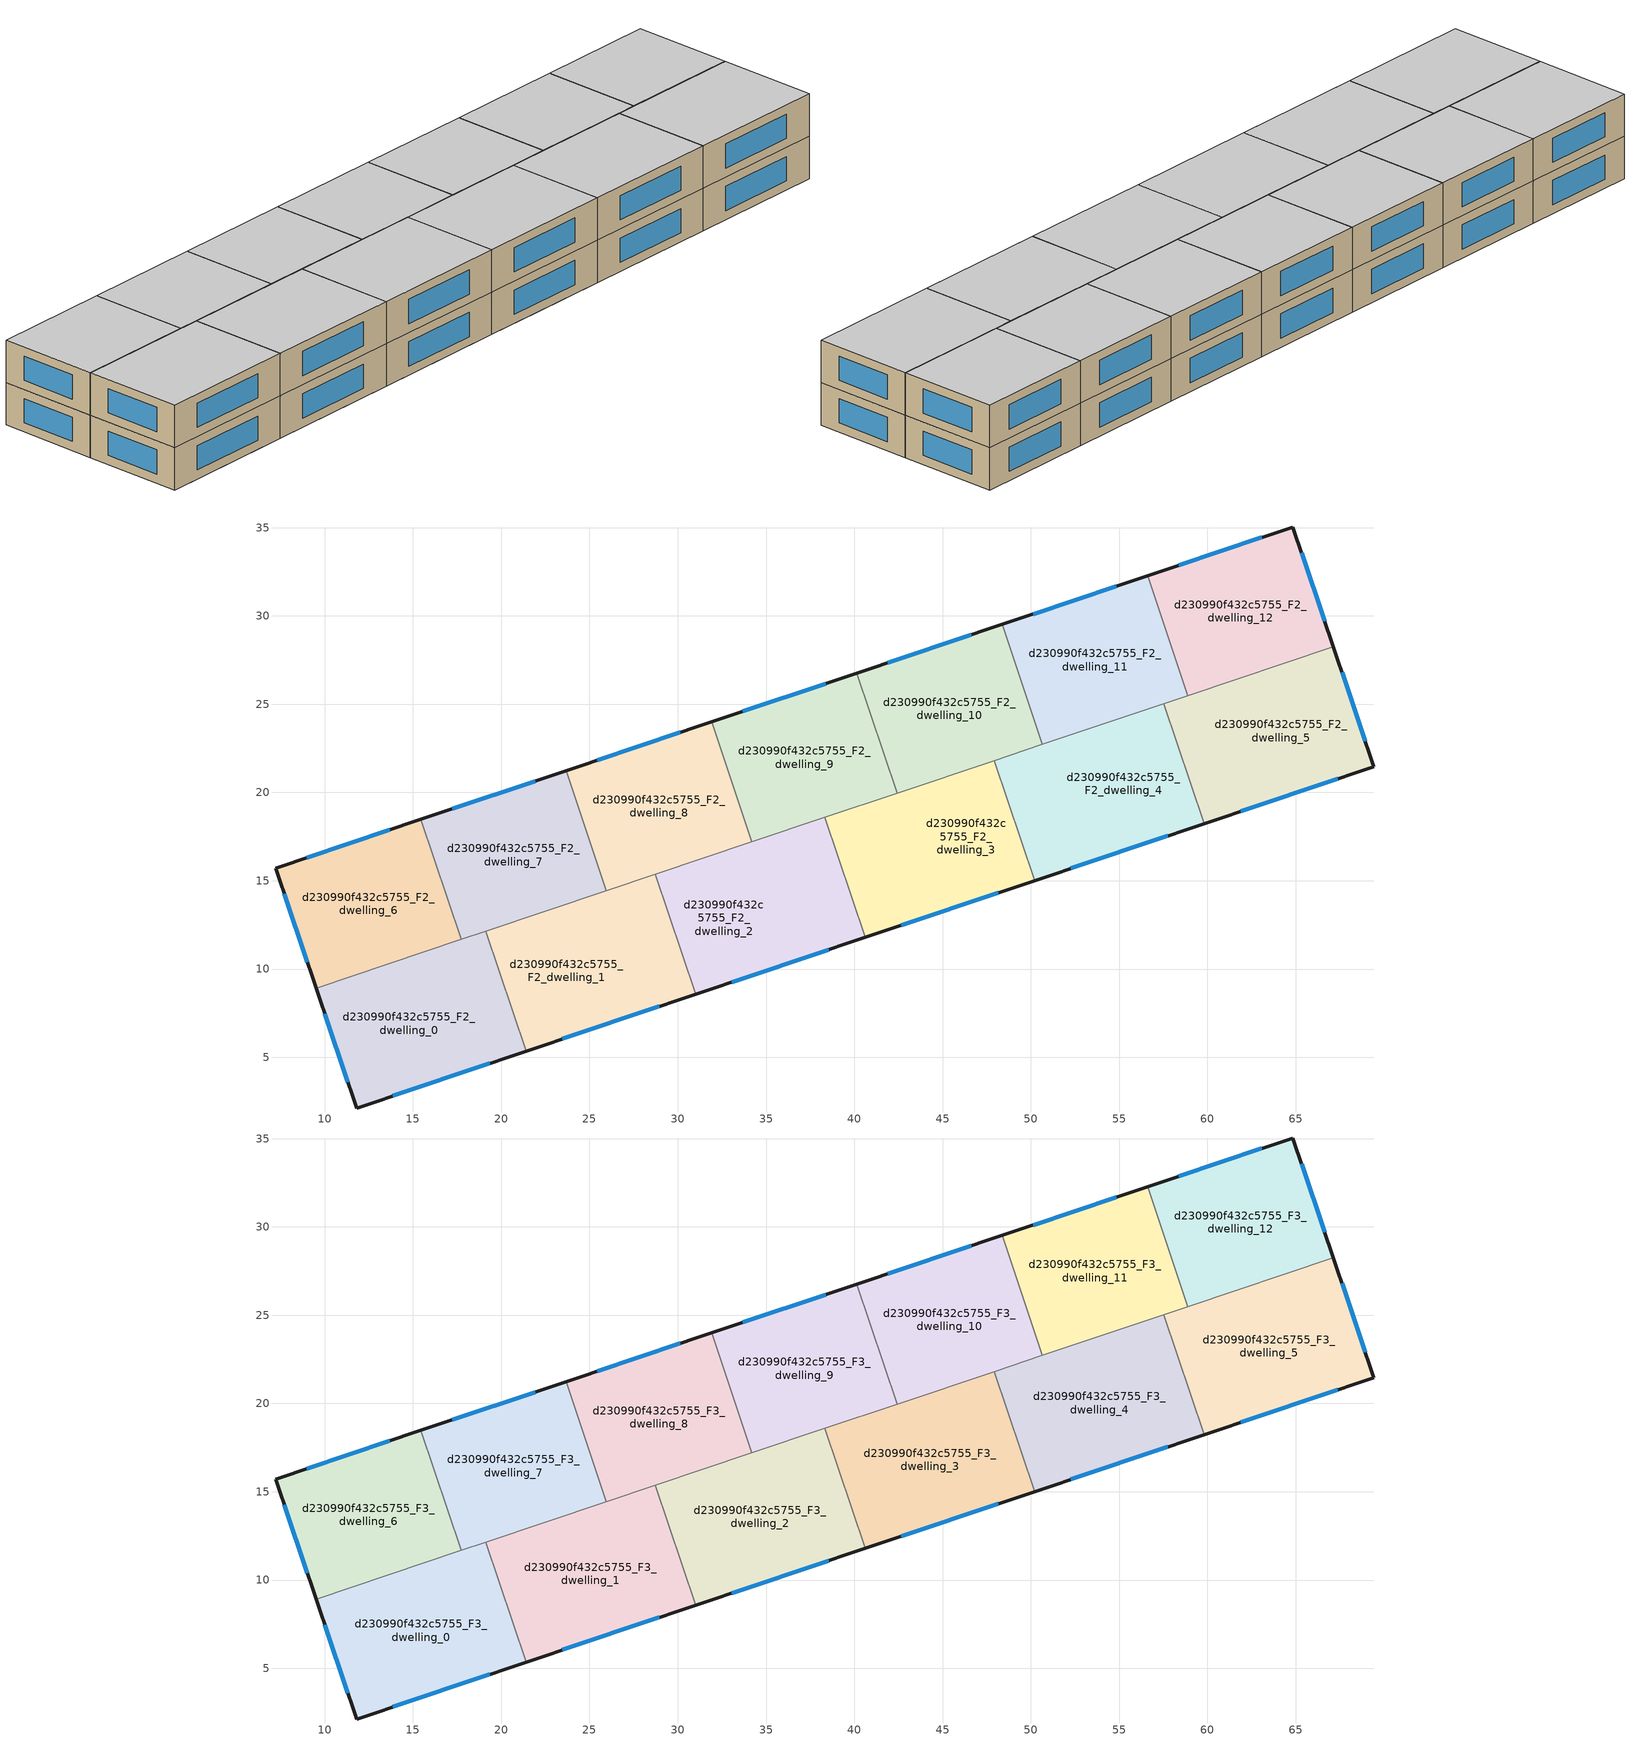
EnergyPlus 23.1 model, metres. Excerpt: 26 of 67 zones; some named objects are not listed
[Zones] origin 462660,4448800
d230990f432c5755_F2_dwelling_0
 floor to d230990f432c5755_F1_dwelling_0 (EU_floor_Construction): 17.76,11.68 20.04,4.89 11.81,2.13 9.52,8.92 z6
 floor to d230990f432c5755_F1_dwelling_1 (EU_floor_Construction): 19.13,12.14 21.41,5.35 20.04,4.89 17.76,11.68 z6
 wall outside (EU_wall_Construction): 9.52,8.92 11.81,2.13 21.41,5.35 z6:9
 wall to d230990f432c5755_F2_dwelling_1 (EU_wall_Construction): 21.41,5.35 19.13,12.14 z6:9
 wall to d230990f432c5755_F2_dwelling_6 (EU_wall_Construction): 17.74,11.68 9.52,8.92 z6:9
 wall to d230990f432c5755_F2_dwelling_7 (EU_wall_Construction): 19.13,12.14 17.74,11.68 z6:9
 window (EU_Window_Construction): 13.87,2.82 19.35,4.66 / 10.01,7.47 11.32,3.59 z6.64:8.36
d230990f432c5755_F2_dwelling_1
 floor to d230990f432c5755_F1_dwelling_1 (EU_floor_Construction): 25.99,14.45 28.27,7.65 21.41,5.35 19.13,12.14 25.97,14.44 z6
 floor to d230990f432c5755_F1_dwelling_2 (EU_floor_Construction): 28.73,15.37 31.01,8.57 28.27,7.65 25.99,14.45 z6
 wall outside (EU_wall_Construction): 21.41,5.35 31.01,8.57 z6:9
 wall to d230990f432c5755_F2_dwelling_2 (EU_wall_Construction): 31.01,8.57 28.73,15.37 z6:9
 wall to d230990f432c5755_F2_dwelling_7 (EU_wall_Construction): 25.96,14.44 19.13,12.14 z6:9
 wall to d230990f432c5755_F2_dwelling_8 (EU_wall_Construction): 28.73,15.37 25.96,14.44 z6:9
 window (EU_Window_Construction): 23.46,6.04 28.95,7.88 z6.64:8.36
d230990f432c5755_F2_dwelling_10
 floor to d230990f432c5755_F1_dwelling_11 (EU_floor_Construction): 48.38,29.52 50.66,22.72 42.42,19.96 40.14,26.76 z6
 wall outside (EU_wall_Construction): 48.38,29.52 40.14,26.76 z6:9
 wall to d230990f432c5755_F2_dwelling_11 (EU_wall_Construction): 50.66,22.72 48.38,29.52 z6:9
 wall to d230990f432c5755_F2_dwelling_9 (EU_wall_Construction): 40.14,26.76 42.42,19.96 z6:9
 wall to d230990f432c5755_F2_dwelling_3 (EU_wall_Construction): 42.42,19.96 47.94,21.81 z6:9
 wall to d230990f432c5755_F2_dwelling_4 (EU_wall_Construction): 47.94,21.81 50.65,22.72 z6:9
 window (EU_Window_Construction): 46.61,28.92 41.91,27.35 z6.64:8.36
d230990f432c5755_F2_dwelling_11
 floor to d230990f432c5755_F1_dwelling_12 (EU_floor_Construction): 56.61,32.28 58.89,25.48 50.66,22.72 48.38,29.52 z6
 wall outside (EU_wall_Construction): 56.61,32.28 48.38,29.52 z6:9
 wall to d230990f432c5755_F2_dwelling_12 (EU_wall_Construction): 58.89,25.48 56.61,32.28 z6:9
 wall to d230990f432c5755_F2_dwelling_4 (EU_wall_Construction): 50.66,22.72 57.54,25.03 z6:9
 wall to d230990f432c5755_F2_dwelling_5 (EU_wall_Construction): 57.54,25.03 58.89,25.48 z6:9
 window (EU_Window_Construction): 54.85,31.69 50.14,30.11 z6.64:8.36
d230990f432c5755_F2_dwelling_12
 floor to d230990f432c5755_F1_dwelling_13 (EU_floor_Construction): 64.84,35.04 67.13,28.25 58.89,25.48 56.61,32.28 z6
 wall outside (EU_wall_Construction): 67.13,28.25 64.84,35.04 56.61,32.28 z6:9
 wall to d230990f432c5755_F2_dwelling_5 (EU_wall_Construction): 58.89,25.48 67.13,28.25 z6:9
 window (EU_Window_Construction): 66.64,29.7 65.33,33.58 / 63.08,34.45 58.37,32.87 z6.64:8.36
d230990f432c5755_F2_dwelling_2
 floor to d230990f432c5755_F1_dwelling_2 (EU_floor_Construction): 34.22,17.21 36.5,10.41 31.01,8.57 28.73,15.37 z6
 floor to d230990f432c5755_F1_dwelling_3 (EU_floor_Construction): 38.33,18.59 40.61,11.79 36.5,10.41 34.22,17.21 z6
 wall outside (EU_wall_Construction): 31.01,8.57 40.61,11.79 z6:9
 wall to d230990f432c5755_F2_dwelling_3 (EU_wall_Construction): 40.61,11.79 38.33,18.59 z6:9
 wall to d230990f432c5755_F2_dwelling_8 (EU_wall_Construction): 34.19,17.2 28.73,15.37 z6:9
 wall to d230990f432c5755_F2_dwelling_9 (EU_wall_Construction): 38.33,18.59 34.19,17.2 z6:9
 window (EU_Window_Construction): 33.07,9.26 38.56,11.1 z6.64:8.36
d230990f432c5755_F2_dwelling_3
 floor to d230990f432c5755_F1_dwelling_3 (EU_floor_Construction): 42.45,19.97 44.73,13.17 40.61,11.79 38.33,18.59 z6
 floor to d230990f432c5755_F1_dwelling_4 (EU_floor_Construction): 47.94,21.81 50.22,15.01 44.73,13.17 42.45,19.97 z6
 wall outside (EU_wall_Construction): 40.61,11.79 50.22,15.01 z6:9
 wall to d230990f432c5755_F2_dwelling_4 (EU_wall_Construction): 50.22,15.01 47.94,21.81 z6:9
 wall to d230990f432c5755_F2_dwelling_9 (EU_wall_Construction): 42.42,19.96 38.33,18.59 z6:9
 window (EU_Window_Construction): 42.67,12.48 48.16,14.32 z6.64:8.36
d230990f432c5755_F2_dwelling_4
 floor to d230990f432c5755_F1_dwelling_5 (EU_floor_Construction): 57.54,25.03 59.82,18.24 52.96,15.94 50.68,22.73 z6
 floor to d230990f432c5755_F1_dwelling_4 (EU_floor_Construction): 50.68,22.73 52.96,15.94 50.22,15.01 47.94,21.81 z6
 wall outside (EU_wall_Construction): 50.22,15.01 59.82,18.24 z6:9
 wall to d230990f432c5755_F2_dwelling_5 (EU_wall_Construction): 59.82,18.24 57.54,25.03 z6:9
 window (EU_Window_Construction): 52.27,15.7 57.76,17.55 z6.64:8.36
d230990f432c5755_F2_dwelling_5
 floor to d230990f432c5755_F1_dwelling_5 (EU_floor_Construction): 58.91,25.49 61.19,18.7 59.82,18.24 57.54,25.03 z6
 floor to d230990f432c5755_F1_dwelling_6 (EU_floor_Construction): 67.13,28.25 69.43,21.46 61.19,18.7 58.91,25.49 z6
 wall outside (EU_wall_Construction): 59.82,18.24 69.43,21.46 67.13,28.25 z6:9
 window (EU_Window_Construction): 68.94,22.91 67.62,26.8 / 61.88,18.93 67.37,20.77 z6.64:8.36
d230990f432c5755_F2_dwelling_6
 floor to d230990f432c5755_F1_dwelling_7 (EU_floor_Construction): 15.46,18.48 17.74,11.68 9.52,8.92 7.22,15.72 z6
 wall outside (EU_wall_Construction): 15.46,18.48 7.22,15.72 9.52,8.92 z6:9
 wall to d230990f432c5755_F2_dwelling_7 (EU_wall_Construction): 17.74,11.68 15.46,18.48 z6:9
 window (EU_Window_Construction): 7.71,14.26 9.03,10.38 / 13.69,17.89 8.99,16.31 z6.64:8.36
d230990f432c5755_F2_dwelling_7
 floor to d230990f432c5755_F1_dwelling_8 (EU_floor_Construction): 23.68,21.24 25.96,14.44 17.74,11.68 15.46,18.48 z6
 wall outside (EU_wall_Construction): 23.68,21.24 15.46,18.48 z6:9
 wall to d230990f432c5755_F2_dwelling_8 (EU_wall_Construction): 25.96,14.44 23.68,21.24 z6:9
 window (EU_Window_Construction): 21.92,20.65 17.22,19.07 z6.64:8.36
d230990f432c5755_F2_dwelling_8
 floor to d230990f432c5755_F1_dwelling_9 (EU_floor_Construction): 31.91,24 34.19,17.2 25.96,14.44 23.68,21.24 z6
 wall outside (EU_wall_Construction): 31.91,24 23.68,21.24 z6:9
 wall to d230990f432c5755_F2_dwelling_9 (EU_wall_Construction): 34.19,17.2 31.91,24 z6:9
 window (EU_Window_Construction): 30.15,23.41 25.45,21.83 z6.64:8.36
d230990f432c5755_F2_dwelling_9
 floor to d230990f432c5755_F1_dwelling_10 (EU_floor_Construction): 40.14,26.76 42.42,19.96 34.19,17.2 31.91,24 z6
 wall outside (EU_wall_Construction): 40.14,26.76 31.91,24 z6:9
 window (EU_Window_Construction): 38.38,26.16 33.68,24.59 z6.64:8.36
d230990f432c5755_F3_dwelling_0
 floor to d230990f432c5755_F2_dwelling_0 (EU_floor_Construction): 19.13,12.14 21.41,5.35 11.81,2.13 9.52,8.92 z9
 wall outside (EU_wall_Construction): 9.52,8.92 11.81,2.13 21.41,5.35 z9:12
 wall to d230990f432c5755_F3_dwelling_1 (EU_wall_Construction): 21.41,5.35 19.13,12.14 z9:12
 wall to d230990f432c5755_F3_dwelling_6 (EU_wall_Construction): 17.74,11.68 9.52,8.92 z9:12
 wall to d230990f432c5755_F3_dwelling_7 (EU_wall_Construction): 19.13,12.14 17.74,11.68 z9:12
 window (EU_Window_Construction): 13.87,2.82 19.35,4.66 / 10.01,7.47 11.32,3.59 z9.64:11.36
 ceiling to d230990f432c5755_F4_dwelling_0 (EU_floor_Construction): 21.41,5.35 19.13,12.14 9.52,8.92 11.81,2.13 z12
d230990f432c5755_F3_dwelling_1
 floor to d230990f432c5755_F2_dwelling_1 (EU_floor_Construction): 28.73,15.37 31.01,8.57 21.41,5.35 19.13,12.14 z9
 wall outside (EU_wall_Construction): 21.41,5.35 31.01,8.57 z9:12
 wall to d230990f432c5755_F3_dwelling_2 (EU_wall_Construction): 31.01,8.57 28.73,15.37 z9:12
 wall to d230990f432c5755_F3_dwelling_7 (EU_wall_Construction): 25.96,14.44 19.13,12.14 z9:12
 wall to d230990f432c5755_F3_dwelling_8 (EU_wall_Construction): 28.73,15.37 25.96,14.44 z9:12
 window (EU_Window_Construction): 23.46,6.04 28.95,7.88 z9.64:11.36
 ceiling to d230990f432c5755_F4_dwelling_1 (EU_floor_Construction): 31.01,8.57 28.73,15.37 19.13,12.14 21.41,5.35 z12
d230990f432c5755_F3_dwelling_10
 floor to d230990f432c5755_F2_dwelling_10 (EU_floor_Construction): 48.38,29.52 50.66,22.72 42.42,19.96 40.14,26.76 z9
 wall outside (EU_wall_Construction): 48.38,29.52 40.14,26.76 z9:12
 wall to d230990f432c5755_F3_dwelling_11 (EU_wall_Construction): 50.66,22.72 48.38,29.52 z9:12
 wall to d230990f432c5755_F3_dwelling_9 (EU_wall_Construction): 40.14,26.76 42.42,19.96 z9:12
 wall to d230990f432c5755_F3_dwelling_3 (EU_wall_Construction): 42.42,19.96 47.94,21.81 z9:12
 wall to d230990f432c5755_F3_dwelling_4 (EU_wall_Construction): 47.94,21.81 50.65,22.72 z9:12
 window (EU_Window_Construction): 46.61,28.92 41.91,27.35 z9.64:11.36
 ceiling to d230990f432c5755_F4_dwelling_10 (EU_floor_Construction): 50.66,22.72 48.38,29.52 40.14,26.76 42.42,19.96 z12
d230990f432c5755_F3_dwelling_11
 floor to d230990f432c5755_F2_dwelling_11 (EU_floor_Construction): 56.61,32.28 58.89,25.48 50.66,22.72 48.38,29.52 z9
 wall outside (EU_wall_Construction): 56.61,32.28 48.38,29.52 z9:12
 wall to d230990f432c5755_F3_dwelling_12 (EU_wall_Construction): 58.89,25.48 56.61,32.28 z9:12
 wall to d230990f432c5755_F3_dwelling_4 (EU_wall_Construction): 50.66,22.72 57.54,25.03 z9:12
 wall to d230990f432c5755_F3_dwelling_5 (EU_wall_Construction): 57.54,25.03 58.89,25.48 z9:12
 window (EU_Window_Construction): 54.85,31.69 50.14,30.11 z9.64:11.36
 ceiling to d230990f432c5755_F4_dwelling_11 (EU_floor_Construction): 58.89,25.48 56.61,32.28 48.38,29.52 50.66,22.72 z12
d230990f432c5755_F3_dwelling_12
 floor to d230990f432c5755_F2_dwelling_12 (EU_floor_Construction): 64.84,35.04 67.13,28.25 58.89,25.48 56.61,32.28 z9
 wall outside (EU_wall_Construction): 67.13,28.25 64.84,35.04 56.61,32.28 z9:12
 wall to d230990f432c5755_F3_dwelling_5 (EU_wall_Construction): 58.89,25.48 67.13,28.25 z9:12
 window (EU_Window_Construction): 66.64,29.7 65.33,33.58 / 63.08,34.45 58.37,32.87 z9.64:11.36
 ceiling to d230990f432c5755_F4_dwelling_12 (EU_floor_Construction): 67.13,28.25 64.84,35.04 56.61,32.28 58.89,25.48 z12
d230990f432c5755_F3_dwelling_2
 floor to d230990f432c5755_F2_dwelling_2 (EU_floor_Construction): 38.33,18.59 40.61,11.79 31.01,8.57 28.73,15.37 z9
 wall outside (EU_wall_Construction): 31.01,8.57 40.61,11.79 z9:12
 wall to d230990f432c5755_F3_dwelling_3 (EU_wall_Construction): 40.61,11.79 38.33,18.59 z9:12
 wall to d230990f432c5755_F3_dwelling_8 (EU_wall_Construction): 34.19,17.2 28.73,15.37 z9:12
 wall to d230990f432c5755_F3_dwelling_9 (EU_wall_Construction): 38.33,18.59 34.19,17.2 z9:12
 window (EU_Window_Construction): 33.07,9.26 38.56,11.1 z9.64:11.36
 ceiling to d230990f432c5755_F4_dwelling_2 (EU_floor_Construction): 40.61,11.79 38.33,18.59 28.73,15.37 31.01,8.57 z12
d230990f432c5755_F3_dwelling_3
 floor to d230990f432c5755_F2_dwelling_3 (EU_floor_Construction): 47.94,21.81 50.22,15.01 40.61,11.79 38.33,18.59 z9
 wall outside (EU_wall_Construction): 40.61,11.79 50.22,15.01 z9:12
 wall to d230990f432c5755_F3_dwelling_4 (EU_wall_Construction): 50.22,15.01 47.94,21.81 z9:12
 wall to d230990f432c5755_F3_dwelling_9 (EU_wall_Construction): 42.42,19.96 38.33,18.59 z9:12
 window (EU_Window_Construction): 42.67,12.48 48.16,14.32 z9.64:11.36
 ceiling to d230990f432c5755_F4_dwelling_3 (EU_floor_Construction): 50.22,15.01 47.94,21.81 38.33,18.59 40.61,11.79 z12
d230990f432c5755_F3_dwelling_4
 floor to d230990f432c5755_F2_dwelling_4 (EU_floor_Construction): 57.54,25.03 59.82,18.24 50.22,15.01 47.94,21.81 z9
 wall outside (EU_wall_Construction): 50.22,15.01 59.82,18.24 z9:12
 wall to d230990f432c5755_F3_dwelling_5 (EU_wall_Construction): 59.82,18.24 57.54,25.03 z9:12
 window (EU_Window_Construction): 52.27,15.7 57.76,17.55 z9.64:11.36
 ceiling to d230990f432c5755_F4_dwelling_4 (EU_floor_Construction): 59.82,18.24 57.54,25.03 47.94,21.81 50.22,15.01 z12
d230990f432c5755_F3_dwelling_5
 floor to d230990f432c5755_F2_dwelling_5 (EU_floor_Construction): 67.13,28.25 69.43,21.46 59.82,18.24 57.54,25.03 z9
 wall outside (EU_wall_Construction): 59.82,18.24 69.43,21.46 67.13,28.25 z9:12
 window (EU_Window_Construction): 68.94,22.91 67.62,26.8 / 61.88,18.93 67.37,20.77 z9.64:11.36
 ceiling to d230990f432c5755_F4_dwelling_5 (EU_floor_Construction): 69.43,21.46 67.13,28.25 57.54,25.03 59.82,18.24 z12
d230990f432c5755_F3_dwelling_6
 floor to d230990f432c5755_F2_dwelling_6 (EU_floor_Construction): 15.46,18.48 17.74,11.68 9.52,8.92 7.22,15.72 z9
 wall outside (EU_wall_Construction): 15.46,18.48 7.22,15.72 9.52,8.92 z9:12
 wall to d230990f432c5755_F3_dwelling_7 (EU_wall_Construction): 17.74,11.68 15.46,18.48 z9:12
 window (EU_Window_Construction): 7.71,14.26 9.03,10.38 / 13.69,17.89 8.99,16.31 z9.64:11.36
 ceiling to d230990f432c5755_F4_dwelling_6 (EU_floor_Construction): 17.74,11.68 15.46,18.48 7.22,15.72 9.52,8.92 z12
d230990f432c5755_F3_dwelling_7
 floor to d230990f432c5755_F2_dwelling_7 (EU_floor_Construction): 23.68,21.24 25.96,14.44 17.74,11.68 15.46,18.48 z9
 wall outside (EU_wall_Construction): 23.68,21.24 15.46,18.48 z9:12
 wall to d230990f432c5755_F3_dwelling_8 (EU_wall_Construction): 25.96,14.44 23.68,21.24 z9:12
 window (EU_Window_Construction): 21.92,20.65 17.22,19.07 z9.64:11.36
 ceiling to d230990f432c5755_F4_dwelling_7 (EU_floor_Construction): 25.96,14.44 23.68,21.24 15.46,18.48 17.74,11.68 z12
d230990f432c5755_F3_dwelling_8
 floor to d230990f432c5755_F2_dwelling_8 (EU_floor_Construction): 31.91,24 34.19,17.2 25.96,14.44 23.68,21.24 z9
 wall outside (EU_wall_Construction): 31.91,24 23.68,21.24 z9:12
 wall to d230990f432c5755_F3_dwelling_9 (EU_wall_Construction): 34.19,17.2 31.91,24 z9:12
 window (EU_Window_Construction): 30.15,23.41 25.45,21.83 z9.64:11.36
 ceiling to d230990f432c5755_F4_dwelling_8 (EU_floor_Construction): 34.19,17.2 31.91,24 23.68,21.24 25.96,14.44 z12
d230990f432c5755_F3_dwelling_9
 floor to d230990f432c5755_F2_dwelling_9 (EU_floor_Construction): 40.14,26.76 42.42,19.96 34.19,17.2 31.91,24 z9
 wall outside (EU_wall_Construction): 40.14,26.76 31.91,24 z9:12
 window (EU_Window_Construction): 38.38,26.16 33.68,24.59 z9.64:11.36
 ceiling to d230990f432c5755_F4_dwelling_9 (EU_floor_Construction): 42.42,19.96 40.14,26.76 31.91,24 34.19,17.2 z12
[Building]
EU S2 Campaign: North Axis=0; Terrain=City; Solar Distribution=FullExterior
[Site:Location]
Yerevan-Zvartnots.Intl.AP: Latitude=40.15; Longitude=44.383; Time Zone=4; Elevation=854
[SizingPeriod:WeatherFileDays]
AnnualSizingPeriod: Begin Month=1; Begin Day of Month=1; End Month=12; End Day of Month=31; Day of Week for Start Day=Monday; Use Weather File Daylight Saving Period=No; Use Weather File Rain and Snow Indicators=No
[MATERIAL]
EU_InternalMass_Material: Roughness=MediumRough; Thickness=0.1; Conductivity=1; Density=1800; Specific Heat=900; Thermal Absorptance=0.9; Solar Absorptance=0.7; Visible Absorptance=0.7
[MATERIAL:NOMASS] Roughness=MediumRough; Thermal Absorptance=0.9; Solar Absorptance=0.7; Visible Absorptance=0.7
Name | Thermal Resistance
EU_wall_NoMass | 1.05043
EU_floor_NoMass | 0.478065
[WINDOWMATERIAL:SIMPLEGLAZINGSYSTEM]
EU_Window_SimpleGlazing: UFactor=2.5566; Solar Heat Gain Coefficient=0.75; Visible Transmittance=0.75
[CONSTRUCTION]
EU_wall_Construction: EU_wall_NoMass
EU_floor_Construction: EU_floor_NoMass
EU_Window_Construction: EU_Window_SimpleGlazing
EU_InternalMass_Construction: EU_InternalMass_Material
[ZONE] Type=1; Multiplier=1; Ceiling Height=autocalculate; Floor Area=autocalculate; Part of Total Floor Area=Yes
Name | Volume
d230990f432c5755_F2_dwelling_0; d230990f432c5755_F3_dwelling_0 | 217.784
d230990f432c5755_F2_dwelling_1; d230990f432c5755_F3_dwelling_1; d230990f432c5755_F2_dwelling_3; d230990f432c5755_F3_dwelling_3 | 217.781
d230990f432c5755_F2_dwelling_10; d230990f432c5755_F3_dwelling_10 | 186.665
d230990f432c5755_F2_dwelling_11; d230990f432c5755_F3_dwelling_11; d230990f432c5755_F2_dwelling_12; d230990f432c5755_F3_dwelling_12 | 186.694
d230990f432c5755_F2_dwelling_2; d230990f432c5755_F3_dwelling_2 | 217.789
d230990f432c5755_F2_dwelling_4; d230990f432c5755_F3_dwelling_4 | 217.774
d230990f432c5755_F2_dwelling_5; d230990f432c5755_F3_dwelling_5 | 217.777
d230990f432c5755_F2_dwelling_6; d230990f432c5755_F3_dwelling_6; d230990f432c5755_F2_dwelling_9; d230990f432c5755_F3_dwelling_9 | 186.699
d230990f432c5755_F2_dwelling_7; d230990f432c5755_F3_dwelling_7 | 186.693
d230990f432c5755_F2_dwelling_8; d230990f432c5755_F3_dwelling_8 | 186.684
[INTERNALMASS] Construction=EU_InternalMass_Construction
Name | Zone or ZoneList | Surface Area
d230990f432c5755_F2_dwelling_0_EU_InternalMass | d230990f432c5755_F2_dwelling_0 | 72.5946
d230990f432c5755_F2_dwelling_1_EU_InternalMass | d230990f432c5755_F2_dwelling_1 | 72.5935
d230990f432c5755_F2_dwelling_2_EU_InternalMass | d230990f432c5755_F2_dwelling_2 | 72.5963
d230990f432c5755_F2_dwelling_3_EU_InternalMass | d230990f432c5755_F2_dwelling_3 | 72.5935
d230990f432c5755_F2_dwelling_4_EU_InternalMass | d230990f432c5755_F2_dwelling_4 | 72.5913
d230990f432c5755_F2_dwelling_5_EU_InternalMass | d230990f432c5755_F2_dwelling_5 | 72.5924
d230990f432c5755_F2_dwelling_6_EU_InternalMass | d230990f432c5755_F2_dwelling_6 | 62.2329
d230990f432c5755_F2_dwelling_7_EU_InternalMass | d230990f432c5755_F2_dwelling_7 | 62.2307
d230990f432c5755_F2_dwelling_8_EU_InternalMass | d230990f432c5755_F2_dwelling_8 | 62.2283
d230990f432c5755_F2_dwelling_9_EU_InternalMass | d230990f432c5755_F2_dwelling_9 | 62.233
d230990f432c5755_F2_dwelling_10_EU_InternalMass | d230990f432c5755_F2_dwelling_10 | 62.2215
d230990f432c5755_F2_dwelling_11_EU_InternalMass | d230990f432c5755_F2_dwelling_11 | 62.2311
d230990f432c5755_F2_dwelling_12_EU_InternalMass | d230990f432c5755_F2_dwelling_12 | 62.2314
d230990f432c5755_F3_dwelling_0_EU_InternalMass | d230990f432c5755_F3_dwelling_0 | 72.5946
d230990f432c5755_F3_dwelling_1_EU_InternalMass | d230990f432c5755_F3_dwelling_1 | 72.5935
d230990f432c5755_F3_dwelling_2_EU_InternalMass | d230990f432c5755_F3_dwelling_2 | 72.5963
d230990f432c5755_F3_dwelling_3_EU_InternalMass | d230990f432c5755_F3_dwelling_3 | 72.5935
d230990f432c5755_F3_dwelling_4_EU_InternalMass | d230990f432c5755_F3_dwelling_4 | 72.5913
d230990f432c5755_F3_dwelling_5_EU_InternalMass | d230990f432c5755_F3_dwelling_5 | 72.5924
d230990f432c5755_F3_dwelling_6_EU_InternalMass | d230990f432c5755_F3_dwelling_6 | 62.2329
d230990f432c5755_F3_dwelling_7_EU_InternalMass | d230990f432c5755_F3_dwelling_7 | 62.2307
d230990f432c5755_F3_dwelling_8_EU_InternalMass | d230990f432c5755_F3_dwelling_8 | 62.2283
d230990f432c5755_F3_dwelling_9_EU_InternalMass | d230990f432c5755_F3_dwelling_9 | 62.233
d230990f432c5755_F3_dwelling_10_EU_InternalMass | d230990f432c5755_F3_dwelling_10 | 62.2215
d230990f432c5755_F3_dwelling_11_EU_InternalMass | d230990f432c5755_F3_dwelling_11 | 62.2311
d230990f432c5755_F3_dwelling_12_EU_InternalMass | d230990f432c5755_F3_dwelling_12 | 62.2314
[OTHEREQUIPMENT] Fuel Type=Electricity; Design Level Calculation Method=Watts/Area; Power per Zone Floor Area=1; Fraction Latent=0; Fraction Radiant=0; Fraction Lost=0; Carbon Dioxide Generation Rate=0; EndUse Subcategory=EU_Step8_InternalGains
Name | Zone or ZoneList or Space or SpaceList | Schedule
EU_Step8_InternalGain_d230990f432c5755_F2_dwelling_0_f000 | d230990f432c5755_F2_dwelling_0 | EU_Step8_GainSchedule_d230990f432c5755_F2_dwelling_0_f000
EU_Step8_InternalGain_d230990f432c5755_F2_dwelling_1_f000 | d230990f432c5755_F2_dwelling_1 | EU_Step8_GainSchedule_d230990f432c5755_F2_dwelling_1_f000
EU_Step8_InternalGain_d230990f432c5755_F2_dwelling_2_f000 | d230990f432c5755_F2_dwelling_2 | EU_Step8_GainSchedule_d230990f432c5755_F2_dwelling_2_f000
EU_Step8_InternalGain_d230990f432c5755_F2_dwelling_3_f000 | d230990f432c5755_F2_dwelling_3 | EU_Step8_GainSchedule_d230990f432c5755_F2_dwelling_3_f000
EU_Step8_InternalGain_d230990f432c5755_F2_dwelling_4_f000 | d230990f432c5755_F2_dwelling_4 | EU_Step8_GainSchedule_d230990f432c5755_F2_dwelling_4_f000
EU_Step8_InternalGain_d230990f432c5755_F2_dwelling_5_f000 | d230990f432c5755_F2_dwelling_5 | EU_Step8_GainSchedule_d230990f432c5755_F2_dwelling_5_f000
EU_Step8_InternalGain_d230990f432c5755_F2_dwelling_6_f000 | d230990f432c5755_F2_dwelling_6 | EU_Step8_GainSchedule_d230990f432c5755_F2_dwelling_6_f000
EU_Step8_InternalGain_d230990f432c5755_F2_dwelling_7_f000 | d230990f432c5755_F2_dwelling_7 | EU_Step8_GainSchedule_d230990f432c5755_F2_dwelling_7_f000
EU_Step8_InternalGain_d230990f432c5755_F2_dwelling_8_f000 | d230990f432c5755_F2_dwelling_8 | EU_Step8_GainSchedule_d230990f432c5755_F2_dwelling_8_f000
EU_Step8_InternalGain_d230990f432c5755_F2_dwelling_9_f000 | d230990f432c5755_F2_dwelling_9 | EU_Step8_GainSchedule_d230990f432c5755_F2_dwelling_9_f000
EU_Step8_InternalGain_d230990f432c5755_F2_dwelling_10_f000 | d230990f432c5755_F2_dwelling_10 | EU_Step8_GainSchedule_d230990f432c5755_F2_dwelling_10_f000
EU_Step8_InternalGain_d230990f432c5755_F2_dwelling_11_f000 | d230990f432c5755_F2_dwelling_11 | EU_Step8_GainSchedule_d230990f432c5755_F2_dwelling_11_f000
EU_Step8_InternalGain_d230990f432c5755_F2_dwelling_12_f000 | d230990f432c5755_F2_dwelling_12 | EU_Step8_GainSchedule_d230990f432c5755_F2_dwelling_12_f000
EU_Step8_InternalGain_d230990f432c5755_F3_dwelling_0_f000 | d230990f432c5755_F3_dwelling_0 | EU_Step8_GainSchedule_d230990f432c5755_F3_dwelling_0_f000
EU_Step8_InternalGain_d230990f432c5755_F3_dwelling_1_f000 | d230990f432c5755_F3_dwelling_1 | EU_Step8_GainSchedule_d230990f432c5755_F3_dwelling_1_f000
EU_Step8_InternalGain_d230990f432c5755_F3_dwelling_2_f000 | d230990f432c5755_F3_dwelling_2 | EU_Step8_GainSchedule_d230990f432c5755_F3_dwelling_2_f000
EU_Step8_InternalGain_d230990f432c5755_F3_dwelling_3_f000 | d230990f432c5755_F3_dwelling_3 | EU_Step8_GainSchedule_d230990f432c5755_F3_dwelling_3_f000
EU_Step8_InternalGain_d230990f432c5755_F3_dwelling_4_f000 | d230990f432c5755_F3_dwelling_4 | EU_Step8_GainSchedule_d230990f432c5755_F3_dwelling_4_f000
EU_Step8_InternalGain_d230990f432c5755_F3_dwelling_5_f000 | d230990f432c5755_F3_dwelling_5 | EU_Step8_GainSchedule_d230990f432c5755_F3_dwelling_5_f000
EU_Step8_InternalGain_d230990f432c5755_F3_dwelling_6_f000 | d230990f432c5755_F3_dwelling_6 | EU_Step8_GainSchedule_d230990f432c5755_F3_dwelling_6_f000
EU_Step8_InternalGain_d230990f432c5755_F3_dwelling_7_f000 | d230990f432c5755_F3_dwelling_7 | EU_Step8_GainSchedule_d230990f432c5755_F3_dwelling_7_f000
EU_Step8_InternalGain_d230990f432c5755_F3_dwelling_8_f000 | d230990f432c5755_F3_dwelling_8 | EU_Step8_GainSchedule_d230990f432c5755_F3_dwelling_8_f000
EU_Step8_InternalGain_d230990f432c5755_F3_dwelling_9_f000 | d230990f432c5755_F3_dwelling_9 | EU_Step8_GainSchedule_d230990f432c5755_F3_dwelling_9_f000
EU_Step8_InternalGain_d230990f432c5755_F3_dwelling_10_f000 | d230990f432c5755_F3_dwelling_10 | EU_Step8_GainSchedule_d230990f432c5755_F3_dwelling_10_f000
EU_Step8_InternalGain_d230990f432c5755_F3_dwelling_11_f000 | d230990f432c5755_F3_dwelling_11 | EU_Step8_GainSchedule_d230990f432c5755_F3_dwelling_11_f000
EU_Step8_InternalGain_d230990f432c5755_F3_dwelling_12_f000 | d230990f432c5755_F3_dwelling_12 | EU_Step8_GainSchedule_d230990f432c5755_F3_dwelling_12_f000
[ZONEVENTILATION:DESIGNFLOWRATE] Schedule=EU_AlwaysOn; Design Flow Rate Calculation Method=AirChanges/Hour; Air Changes per Hour=0.557805; Ventilation Type=Natural; Fan Pressure Rise=0; Fan Total Efficiency=1; Constant Term Coefficient=1; Temperature Term Coefficient=0; Velocity Term Coefficient=0; Velocity Squared Term Coefficient=0; Minimum Indoor Temperature=-100; Maximum Indoor Temperature=100; Delta Temperature=-100; Minimum Outdoor Temperature=-100; Maximum Outdoor Temperature=100; Maximum Wind Speed=40
Name | Zone or ZoneList or Space or SpaceList
EU_ConstantAir_d230990f432c5755_F2_dwelling_0 | d230990f432c5755_F2_dwelling_0
EU_ConstantAir_d230990f432c5755_F2_dwelling_1 | d230990f432c5755_F2_dwelling_1
EU_ConstantAir_d230990f432c5755_F2_dwelling_2 | d230990f432c5755_F2_dwelling_2
EU_ConstantAir_d230990f432c5755_F2_dwelling_3 | d230990f432c5755_F2_dwelling_3
EU_ConstantAir_d230990f432c5755_F2_dwelling_4 | d230990f432c5755_F2_dwelling_4
EU_ConstantAir_d230990f432c5755_F2_dwelling_5 | d230990f432c5755_F2_dwelling_5
EU_ConstantAir_d230990f432c5755_F2_dwelling_6 | d230990f432c5755_F2_dwelling_6
EU_ConstantAir_d230990f432c5755_F2_dwelling_7 | d230990f432c5755_F2_dwelling_7
EU_ConstantAir_d230990f432c5755_F2_dwelling_8 | d230990f432c5755_F2_dwelling_8
EU_ConstantAir_d230990f432c5755_F2_dwelling_9 | d230990f432c5755_F2_dwelling_9
EU_ConstantAir_d230990f432c5755_F2_dwelling_10 | d230990f432c5755_F2_dwelling_10
EU_ConstantAir_d230990f432c5755_F2_dwelling_11 | d230990f432c5755_F2_dwelling_11
EU_ConstantAir_d230990f432c5755_F2_dwelling_12 | d230990f432c5755_F2_dwelling_12
EU_ConstantAir_d230990f432c5755_F3_dwelling_0 | d230990f432c5755_F3_dwelling_0
EU_ConstantAir_d230990f432c5755_F3_dwelling_1 | d230990f432c5755_F3_dwelling_1
EU_ConstantAir_d230990f432c5755_F3_dwelling_2 | d230990f432c5755_F3_dwelling_2
EU_ConstantAir_d230990f432c5755_F3_dwelling_3 | d230990f432c5755_F3_dwelling_3
EU_ConstantAir_d230990f432c5755_F3_dwelling_4 | d230990f432c5755_F3_dwelling_4
EU_ConstantAir_d230990f432c5755_F3_dwelling_5 | d230990f432c5755_F3_dwelling_5
EU_ConstantAir_d230990f432c5755_F3_dwelling_6 | d230990f432c5755_F3_dwelling_6
EU_ConstantAir_d230990f432c5755_F3_dwelling_7 | d230990f432c5755_F3_dwelling_7
EU_ConstantAir_d230990f432c5755_F3_dwelling_8 | d230990f432c5755_F3_dwelling_8
EU_ConstantAir_d230990f432c5755_F3_dwelling_9 | d230990f432c5755_F3_dwelling_9
EU_ConstantAir_d230990f432c5755_F3_dwelling_10 | d230990f432c5755_F3_dwelling_10
EU_ConstantAir_d230990f432c5755_F3_dwelling_11 | d230990f432c5755_F3_dwelling_11
EU_ConstantAir_d230990f432c5755_F3_dwelling_12 | d230990f432c5755_F3_dwelling_12
[HVACTEMPLATE:ZONE:IDEALLOADSAIRSYSTEM] System Availability Schedule=EU_AlwaysOn; Maximum Heating Supply Air Temperature=50; Minimum Cooling Supply Air Temperature=13; Maximum Heating Supply Air Humidity Ratio=0.0156; Minimum Cooling Supply Air Humidity Ratio=0.0077; Heating Limit=NoLimit; Cooling Limit=NoLimit; Heating Availability Schedule=EU_AlwaysOn; Cooling Availability Schedule=EU_CoolingOff; Dehumidification Control Type=ConstantSensibleHeatRatio; Cooling Sensible Heat Ratio=0.7; Dehumidification Setpoint=60; Humidification Control Type=None; Humidification Setpoint=30; Outdoor Air Method=None; Outdoor Air Flow Rate per Person=0.00944; Outdoor Air Flow Rate per Zone Floor Area=0; Outdoor Air Flow Rate per Zone=0; Demand Controlled Ventilation Type=None; Outdoor Air Economizer Type=NoEconomizer; Heat Recovery Type=None; Sensible Heat Recovery Effectiveness=0.7; Latent Heat Recovery Effectiveness=0.65
Name | Template Thermostat
d230990f432c5755_F2_dwelling_0 | EU_HeatOnly_d230990f432c5755_F2_dwelling_0
d230990f432c5755_F2_dwelling_1 | EU_HeatOnly_d230990f432c5755_F2_dwelling_1
d230990f432c5755_F2_dwelling_2 | EU_HeatOnly_d230990f432c5755_F2_dwelling_2
d230990f432c5755_F2_dwelling_3 | EU_HeatOnly_d230990f432c5755_F2_dwelling_3
d230990f432c5755_F2_dwelling_4 | EU_HeatOnly_d230990f432c5755_F2_dwelling_4
d230990f432c5755_F2_dwelling_5 | EU_HeatOnly_d230990f432c5755_F2_dwelling_5
d230990f432c5755_F2_dwelling_6 | EU_HeatOnly_d230990f432c5755_F2_dwelling_6
d230990f432c5755_F2_dwelling_7 | EU_HeatOnly_d230990f432c5755_F2_dwelling_7
d230990f432c5755_F2_dwelling_8 | EU_HeatOnly_d230990f432c5755_F2_dwelling_8
d230990f432c5755_F2_dwelling_9 | EU_HeatOnly_d230990f432c5755_F2_dwelling_9
d230990f432c5755_F2_dwelling_10 | EU_HeatOnly_d230990f432c5755_F2_dwelling_10
d230990f432c5755_F2_dwelling_11 | EU_HeatOnly_d230990f432c5755_F2_dwelling_11
d230990f432c5755_F2_dwelling_12 | EU_HeatOnly_d230990f432c5755_F2_dwelling_12
d230990f432c5755_F3_dwelling_0 | EU_HeatOnly_d230990f432c5755_F3_dwelling_0
d230990f432c5755_F3_dwelling_1 | EU_HeatOnly_d230990f432c5755_F3_dwelling_1
d230990f432c5755_F3_dwelling_2 | EU_HeatOnly_d230990f432c5755_F3_dwelling_2
d230990f432c5755_F3_dwelling_3 | EU_HeatOnly_d230990f432c5755_F3_dwelling_3
d230990f432c5755_F3_dwelling_4 | EU_HeatOnly_d230990f432c5755_F3_dwelling_4
d230990f432c5755_F3_dwelling_5 | EU_HeatOnly_d230990f432c5755_F3_dwelling_5
d230990f432c5755_F3_dwelling_6 | EU_HeatOnly_d230990f432c5755_F3_dwelling_6
d230990f432c5755_F3_dwelling_7 | EU_HeatOnly_d230990f432c5755_F3_dwelling_7
d230990f432c5755_F3_dwelling_8 | EU_HeatOnly_d230990f432c5755_F3_dwelling_8
d230990f432c5755_F3_dwelling_9 | EU_HeatOnly_d230990f432c5755_F3_dwelling_9
d230990f432c5755_F3_dwelling_10 | EU_HeatOnly_d230990f432c5755_F3_dwelling_10
d230990f432c5755_F3_dwelling_11 | EU_HeatOnly_d230990f432c5755_F3_dwelling_11
d230990f432c5755_F3_dwelling_12 | EU_HeatOnly_d230990f432c5755_F3_dwelling_12
[SIZING:ZONE] Zone Cooling Design Supply Air Temperature Input Method=SupplyAirTemperature; Zone Cooling Design Supply Air Temperature=13; Zone Heating Design Supply Air Temperature Input Method=SupplyAirTemperature; Zone Heating Design Supply Air Temperature=50; Zone Cooling Design Supply Air Humidity Ratio=0.008; Zone Heating Design Supply Air Humidity Ratio=0.008; Cooling Design Air Flow Method=DesignDay; Cooling Design Air Flow Rate=0; Cooling Minimum Air Flow per Zone Floor Area=0.000762; Cooling Minimum Air Flow=0; Cooling Minimum Air Flow Fraction=0.2; Heating Design Air Flow Method=DesignDay; Heating Design Air Flow Rate=0; Heating Maximum Air Flow per Zone Floor Area=0.002032; Heating Maximum Air Flow=0.141576; Heating Maximum Air Flow Fraction=0.3; Account for Dedicated Outdoor Air System=No; Dedicated Outdoor Air System Control Strategy=NeutralSupplyAir; Dedicated Outdoor Air Low Setpoint Temperature for Design=autosize; Dedicated Outdoor Air High Setpoint Temperature for Design=autosize; Zone Load Sizing Method=Sensible Load Only No Latent Load; Zone Latent Cooling Design Supply Air Humidity Ratio Input Method=HumidityRatioDifference; Zone Cooling Design Supply Air Humidity Ratio Difference=0.005; Zone Latent Heating Design Supply Air Humidity Ratio Input Method=HumidityRatioDifference; Zone Humidification Design Supply Air Humidity Ratio Difference=0.005
d230990f432c5755_F2_dwelling_0; d230990f432c5755_F2_dwelling_1; d230990f432c5755_F2_dwelling_2; d230990f432c5755_F2_dwelling_3; d230990f432c5755_F2_dwelling_4; d230990f432c5755_F2_dwelling_5; d230990f432c5755_F2_dwelling_6; d230990f432c5755_F2_dwelling_7; d230990f432c5755_F2_dwelling_8; d230990f432c5755_F2_dwelling_9; d230990f432c5755_F2_dwelling_10; d230990f432c5755_F2_dwelling_11; d230990f432c5755_F2_dwelling_12; d230990f432c5755_F3_dwelling_0; d230990f432c5755_F3_dwelling_1; d230990f432c5755_F3_dwelling_2; d230990f432c5755_F3_dwelling_3; d230990f432c5755_F3_dwelling_4; d230990f432c5755_F3_dwelling_5; d230990f432c5755_F3_dwelling_6; d230990f432c5755_F3_dwelling_7; d230990f432c5755_F3_dwelling_8; d230990f432c5755_F3_dwelling_9; d230990f432c5755_F3_dwelling_10; d230990f432c5755_F3_dwelling_11; d230990f432c5755_F3_dwelling_12
[SCHEDULE:CONSTANT]
Name | Hourly Value
EU_AlwaysOn | 1
EU_CoolingOff | 0
[SCHEDULE:FILE] Column Number=1; Rows to Skip at Top=0; Number of Hours of Data=8760; Column Separator=Comma; Interpolate to Timestep=No; Minutes per Item=60; Adjust Schedule for Daylight Savings=Yes
Name | File
EU_Step8_GainSchedule_d230990f432c5755_F2_dwelling_0_f000 | ../../schedules/d230990f432c5755/d230990f432c5755_F2_dwelling_0_f000_gain.csv
EU_Step8_GainSchedule_d230990f432c5755_F2_dwelling_1_f000 | ../../schedules/d230990f432c5755/d230990f432c5755_F2_dwelling_1_f000_gain.csv
EU_Step8_GainSchedule_d230990f432c5755_F2_dwelling_2_f000 | ../../schedules/d230990f432c5755/d230990f432c5755_F2_dwelling_2_f000_gain.csv
EU_Step8_GainSchedule_d230990f432c5755_F2_dwelling_3_f000 | ../../schedules/d230990f432c5755/d230990f432c5755_F2_dwelling_3_f000_gain.csv
EU_Step8_GainSchedule_d230990f432c5755_F2_dwelling_4_f000 | ../../schedules/d230990f432c5755/d230990f432c5755_F2_dwelling_4_f000_gain.csv
EU_Step8_GainSchedule_d230990f432c5755_F2_dwelling_5_f000 | ../../schedules/d230990f432c5755/d230990f432c5755_F2_dwelling_5_f000_gain.csv
EU_Step8_GainSchedule_d230990f432c5755_F2_dwelling_6_f000 | ../../schedules/d230990f432c5755/d230990f432c5755_F2_dwelling_6_f000_gain.csv
EU_Step8_GainSchedule_d230990f432c5755_F2_dwelling_7_f000 | ../../schedules/d230990f432c5755/d230990f432c5755_F2_dwelling_7_f000_gain.csv
EU_Step8_GainSchedule_d230990f432c5755_F2_dwelling_8_f000 | ../../schedules/d230990f432c5755/d230990f432c5755_F2_dwelling_8_f000_gain.csv
EU_Step8_GainSchedule_d230990f432c5755_F2_dwelling_9_f000 | ../../schedules/d230990f432c5755/d230990f432c5755_F2_dwelling_9_f000_gain.csv
EU_Step8_GainSchedule_d230990f432c5755_F2_dwelling_10_f000 | ../../schedules/d230990f432c5755/d230990f432c5755_F2_dwelling_10_f000_gain.csv
EU_Step8_GainSchedule_d230990f432c5755_F2_dwelling_11_f000 | ../../schedules/d230990f432c5755/d230990f432c5755_F2_dwelling_11_f000_gain.csv
EU_Step8_GainSchedule_d230990f432c5755_F2_dwelling_12_f000 | ../../schedules/d230990f432c5755/d230990f432c5755_F2_dwelling_12_f000_gain.csv
EU_Step8_GainSchedule_d230990f432c5755_F3_dwelling_0_f000 | ../../schedules/d230990f432c5755/d230990f432c5755_F3_dwelling_0_f000_gain.csv
EU_Step8_GainSchedule_d230990f432c5755_F3_dwelling_1_f000 | ../../schedules/d230990f432c5755/d230990f432c5755_F3_dwelling_1_f000_gain.csv
EU_Step8_GainSchedule_d230990f432c5755_F3_dwelling_2_f000 | ../../schedules/d230990f432c5755/d230990f432c5755_F3_dwelling_2_f000_gain.csv
EU_Step8_GainSchedule_d230990f432c5755_F3_dwelling_3_f000 | ../../schedules/d230990f432c5755/d230990f432c5755_F3_dwelling_3_f000_gain.csv
EU_Step8_GainSchedule_d230990f432c5755_F3_dwelling_4_f000 | ../../schedules/d230990f432c5755/d230990f432c5755_F3_dwelling_4_f000_gain.csv
EU_Step8_GainSchedule_d230990f432c5755_F3_dwelling_5_f000 | ../../schedules/d230990f432c5755/d230990f432c5755_F3_dwelling_5_f000_gain.csv
EU_Step8_GainSchedule_d230990f432c5755_F3_dwelling_6_f000 | ../../schedules/d230990f432c5755/d230990f432c5755_F3_dwelling_6_f000_gain.csv
EU_Step8_GainSchedule_d230990f432c5755_F3_dwelling_7_f000 | ../../schedules/d230990f432c5755/d230990f432c5755_F3_dwelling_7_f000_gain.csv
EU_Step8_GainSchedule_d230990f432c5755_F3_dwelling_8_f000 | ../../schedules/d230990f432c5755/d230990f432c5755_F3_dwelling_8_f000_gain.csv
EU_Step8_GainSchedule_d230990f432c5755_F3_dwelling_9_f000 | ../../schedules/d230990f432c5755/d230990f432c5755_F3_dwelling_9_f000_gain.csv
EU_Step8_GainSchedule_d230990f432c5755_F3_dwelling_10_f000 | ../../schedules/d230990f432c5755/d230990f432c5755_F3_dwelling_10_f000_gain.csv
EU_Step8_GainSchedule_d230990f432c5755_F3_dwelling_11_f000 | ../../schedules/d230990f432c5755/d230990f432c5755_F3_dwelling_11_f000_gain.csv
EU_Step8_GainSchedule_d230990f432c5755_F3_dwelling_12_f000 | ../../schedules/d230990f432c5755/d230990f432c5755_F3_dwelling_12_f000_gain.csv
